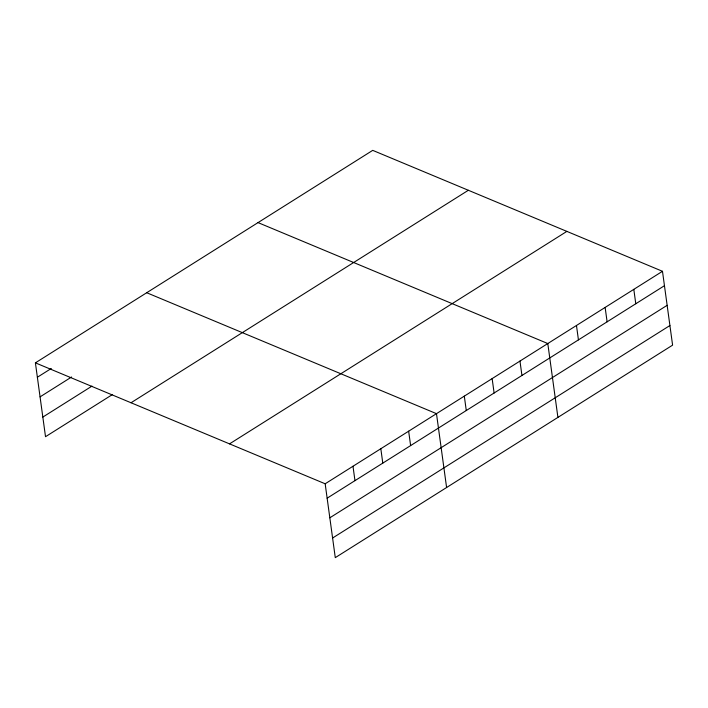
<?xml version="1.0" encoding="UTF-8"?>
<svg xmlns="http://www.w3.org/2000/svg" width="708" height="708" viewBox="0 0 708 708"><rect width="100%" height="100%" fill="white"/><g stroke="black" fill="none" stroke-linecap="round" stroke-linejoin="round"><path stroke-width="1.06" d="M35.4 362.85L372.718 150.362L662.484 271.297L672.6 345.15L335.282 557.639L325.167 483.785L35.4 362.85L45.516 436.703L112.306 394.63M37.374 377.24L51.286 368.479M40.064 396.869L71.597 377.001M42.825 417.083L91.996 386.108M131.024 402.755L468.342 190.275M229.542 443.872L566.86 231.392M325.167 483.785L662.484 271.297M327.131 498.184L664.458 285.696M329.822 517.805L667.14 305.316M332.592 538.018L669.91 325.53M258.031 222.604L547.797 343.548L557.913 417.393M146.715 292.731L436.482 413.667L446.598 487.52M633.81 289.36L635.784 303.759M605.136 307.422L607.11 321.813M576.471 325.485L578.436 339.875M519.964 361.071L521.938 375.47M492.14 378.603L494.113 393.002M464.306 396.135L466.28 410.534M408.649 431.199L410.622 445.589M380.824 448.722L382.789 463.12M352.991 466.253L354.965 480.652"/></g></svg>
